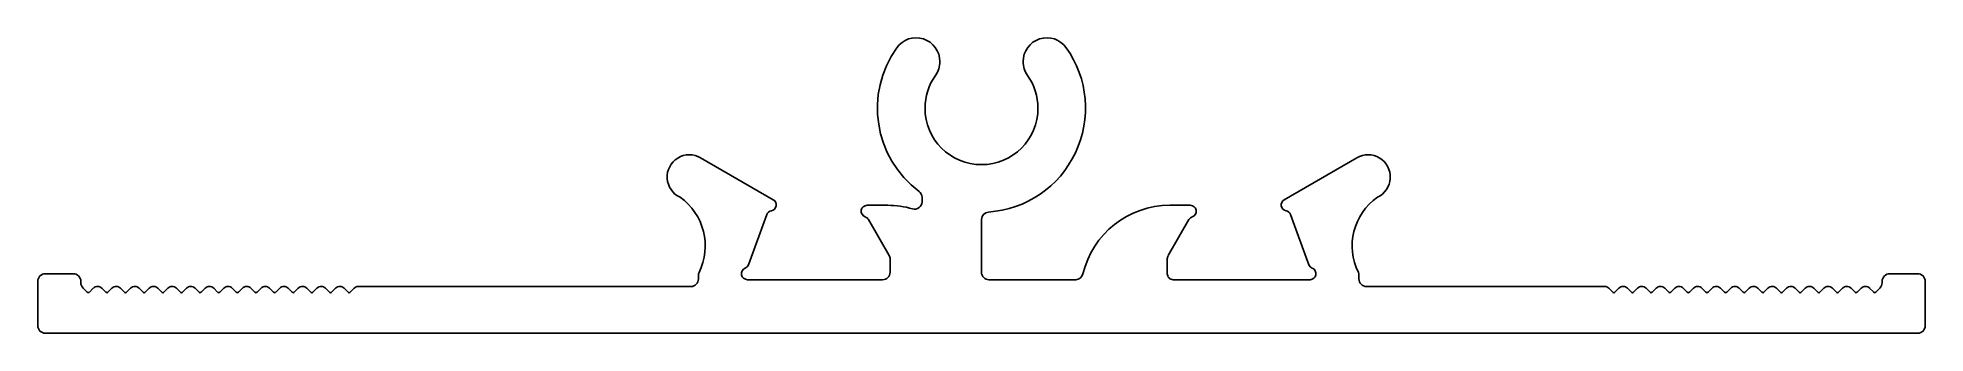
# Model space of a CAD drawing. Header units: inches. Extents: x -31.6 to 31.9, y -0.1 to 9.8.
import ezdxf

# ---------------------------------------------------------------- set-up
doc = ezdxf.new("R2010")
doc.units = ezdxf.units.IN
doc.header["$MEASUREMENT"] = 0
doc.layers.add('SILL', color=4, linetype='Continuous')

msp = doc.modelspace()

# ---------------------------------------------------------------- linework, layer by layer
at = {"layer": 'SILL', "color": 7}
for p, q in [((-9.319, 5.773), (-6.874, 4.362)), ((10.313, 4.362), (12.758, 5.773)), ((-7.093, 3.861), (-7.706, 2.177)), ((-3.717, 4.174), (-3.025, 4.174)), ((-1.869, 4.295), (-1.869, 4.441)), ((6.464, 4.174), (7.156, 4.174)), ((11.145, 2.177), (10.532, 3.861)), ((-2.977, 2.492), (-3.671, 3.694)), ((0.131, 3.699), (0.131, 1.924)), ((7.11, 3.694), (6.41, 2.481)), ((-2.944, 1.924), (-2.944, 2.367)), ((6.383, 2.379), (6.383, 1.874)), ((-31.619, 0.128), (-31.619, 1.62)), ((-31.365, 1.874), (-30.423, 1.874)), ((-30.169, 1.62), (-30.169, 1.57)), ((-30.094, 1.39), (-29.954, 1.25)), ((-29.883, 1.25), (-29.749, 1.384)), ((-29.462, 1.384), (-29.327, 1.25)), ((-29.256, 1.25), (-29.122, 1.384)), ((-28.835, 1.384), (-28.7, 1.25)), ((-28.63, 1.25), (-28.495, 1.384)), ((-28.208, 1.384), (-28.073, 1.25)), ((-28.003, 1.25), (-27.868, 1.384)), ((-27.581, 1.384), (-27.446, 1.25)), ((-27.376, 1.25), (-27.241, 1.384)), ((-26.954, 1.384), (-26.82, 1.25)), ((-26.749, 1.25), (-26.614, 1.384)), ((-26.327, 1.384), (-26.193, 1.25)), ((-26.122, 1.25), (-25.987, 1.384)), ((-25.7, 1.384), (-25.566, 1.25)), ((-25.495, 1.25), (-25.361, 1.384)), ((-25.073, 1.384), (-24.939, 1.25)), ((-24.868, 1.25), (-24.734, 1.384)), ((-24.446, 1.384), (-24.312, 1.25)), ((-24.241, 1.25), (-24.107, 1.384)), ((-23.819, 1.384), (-23.685, 1.25)), ((-23.614, 1.25), (-23.48, 1.384)), ((-23.192, 1.384), (-23.058, 1.25)), ((-22.987, 1.25), (-22.853, 1.384)), ((-22.566, 1.384), (-22.431, 1.25)), ((-22.36, 1.25), (-22.226, 1.384)), ((-21.939, 1.384), (-21.804, 1.25)), ((-21.733, 1.25), (-21.599, 1.384)), ((-21.312, 1.384), (-21.177, 1.25)), ((-21.107, 1.25), (-20.972, 1.384)), ((-20.828, 1.444), (-9.646, 1.444)), ((-9.392, 1.698), (-9.392, 1.825)), ((-7.744, 1.674), (-3.194, 1.674)), ((0.381, 1.674), (3.301, 1.674)), ((6.583, 1.674), (11.183, 1.674)), ((12.831, 1.825), (12.831, 1.698)), ((13.085, 1.444), (21.091, 1.444)), ((21.235, 1.384), (21.369, 1.25)), ((21.44, 1.25), (21.574, 1.384)), ((21.862, 1.384), (21.996, 1.25)), ((22.067, 1.25), (22.201, 1.384)), ((22.489, 1.384), (22.623, 1.25)), ((22.694, 1.25), (22.828, 1.384)), ((23.115, 1.384), (23.25, 1.25)), ((23.321, 1.25), (23.455, 1.384)), ((23.742, 1.384), (23.877, 1.25)), ((23.947, 1.25), (24.082, 1.384)), ((24.369, 1.384), (24.504, 1.25)), ((24.574, 1.25), (24.709, 1.384)), ((24.996, 1.384), (25.131, 1.25)), ((25.201, 1.25), (25.336, 1.384)), ((25.623, 1.384), (25.758, 1.25)), ((25.828, 1.25), (25.963, 1.384)), ((26.25, 1.384), (26.384, 1.25)), ((26.455, 1.25), (26.59, 1.384)), ((26.877, 1.384), (27.011, 1.25)), ((27.082, 1.25), (27.216, 1.384)), ((27.504, 1.384), (27.638, 1.25)), ((27.709, 1.25), (27.843, 1.384)), ((28.131, 1.384), (28.265, 1.25)), ((28.336, 1.25), (28.47, 1.384)), ((28.758, 1.384), (28.892, 1.25)), ((28.963, 1.25), (29.097, 1.384)), ((29.385, 1.384), (29.519, 1.25)), ((29.59, 1.25), (29.724, 1.384)), ((30.011, 1.384), (30.146, 1.25)), ((30.217, 1.25), (30.357, 1.39)), ((30.431, 1.57), (30.431, 1.62)), ((30.685, 1.874), (31.627, 1.874)), ((31.881, 1.62), (31.881, 0.124)), ((31.631, -0.126), (-31.365, -0.126))]:
    msp.add_line(p, q, dxfattribs=at)
for centre, radius, start, end in [((-2.069, 9.006), 0.8, 360, 144.56906), ((2.331, 9.006), 0.8, 35.43094, 180), ((0.131, 7.441), 3.5, 144.56906, 233.1301), ((-2.069, 9.006), 0.8, 324.56906, 360), ((0.131, 7.441), 3.5, 273.82255, 35.43094), ((2.331, 9.006), 0.8, 180, 215.43094), ((0.131, 7.441), 1.9, 144.56906, 180), ((0.131, 7.441), 1.9, 0, 35.43094), ((0.131, 7.441), 1.9, 180, 0), ((-9.694, 5.124), 0.75, 59.99999, 245.02501), ((13.133, 5.124), 0.75, 294.97499, 120.00001), ((-2.119, 4.441), 0.25, 360, 53.1301), ((-11.161, 2.808), 2, 333.49722, 54.88752), ((-6.902, 3.792), 0.203, 100.2629, 160.00002), ((-6.974, 4.189), 0.2, 280.2629, 60.00002), ((-3.717, 3.974), 0.2, 90, 251.23746), ((-3.025, 1.174), 3, 73.8164, 89.99994), ((-2.119, 4.295), 0.25, 253.8164, 360), ((0.381, 3.699), 0.25, 93.82255, 180), ((6.464, 1.174), 3, 90.00006, 166.65759), ((7.156, 3.974), 0.2, 288.76254, 90), ((10.413, 4.189), 0.2, 119.99998, 259.7371), ((10.341, 3.792), 0.203, 19.99998, 79.7371), ((14.6, 2.808), 2, 125.11248, 206.50278), ((-3.847, 3.592), 0.203, 30.00002, 71.23746), ((7.286, 3.592), 0.203, 108.76254, 149.99998), ((-9.189, 1.825), 0.203, 153.49722, 180), ((-7.744, 1.874), 0.2, 112.34717, 270), ((-7.897, 2.247), 0.203, 292.34717, 340.00002), ((-3.194, 1.924), 0.25, 270, 0), ((-3.194, 2.367), 0.25, 360, 30.00002), ((0.381, 1.924), 0.25, 180, 270), ((6.586, 2.379), 0.203, 149.99998, 180), ((11.336, 2.247), 0.203, 199.99998, 247.65283), ((11.183, 1.874), 0.2, 270, 67.65283), ((12.628, 1.825), 0.203, 360, 26.50278), ((-31.365, 1.62), 0.254, 90, 180), ((-30.423, 1.62), 0.254, 360, 90), ((-29.915, 1.57), 0.254, 180, 225), ((-29.605, 1.241), 0.203, 90, 135), ((-29.605, 1.241), 0.203, 45, 90), ((-28.978, 1.241), 0.203, 90, 135), ((-28.978, 1.241), 0.203, 45, 90), ((-28.351, 1.241), 0.203, 90, 135), ((-28.351, 1.241), 0.203, 45, 90), ((-27.725, 1.241), 0.203, 90, 135), ((-27.725, 1.241), 0.203, 45, 90), ((-27.098, 1.241), 0.203, 90, 135), ((-27.098, 1.241), 0.203, 45, 90), ((-26.471, 1.241), 0.203, 90, 135), ((-26.471, 1.241), 0.203, 45, 90), ((-25.844, 1.241), 0.203, 90, 135), ((-25.844, 1.241), 0.203, 45, 90), ((-25.217, 1.241), 0.203, 90, 135), ((-25.217, 1.241), 0.203, 45, 90), ((-24.59, 1.241), 0.203, 90, 135), ((-24.59, 1.241), 0.203, 45, 90), ((-23.963, 1.241), 0.203, 90, 135), ((-23.963, 1.241), 0.203, 45, 90), ((-23.336, 1.241), 0.203, 90, 135), ((-23.336, 1.241), 0.203, 45, 90), ((-22.709, 1.241), 0.203, 90, 135), ((-22.709, 1.241), 0.203, 45, 90), ((-22.082, 1.241), 0.203, 90, 135), ((-22.082, 1.241), 0.203, 45, 90), ((-21.455, 1.241), 0.203, 90, 135), ((-21.455, 1.241), 0.203, 45, 90), ((-20.828, 1.241), 0.203, 90, 135), ((-9.646, 1.698), 0.254, 270, 0), ((3.301, 1.924), 0.25, 270, 346.65759), ((6.583, 1.874), 0.2, 179.99996, 270.00004), ((13.085, 1.698), 0.254, 180, 270), ((21.091, 1.241), 0.203, 45, 90), ((21.718, 1.241), 0.203, 90, 135), ((21.718, 1.241), 0.203, 45, 90), ((22.345, 1.241), 0.203, 90, 135), ((22.345, 1.241), 0.203, 45, 90), ((22.972, 1.241), 0.203, 90, 135), ((22.972, 1.241), 0.203, 45, 90), ((23.599, 1.241), 0.203, 90, 135), ((23.599, 1.241), 0.203, 45, 90), ((24.226, 1.241), 0.203, 90, 135), ((24.226, 1.241), 0.203, 45, 90), ((24.852, 1.241), 0.203, 90, 135), ((24.852, 1.241), 0.203, 45, 90), ((25.479, 1.241), 0.203, 90, 135), ((25.479, 1.241), 0.203, 45, 90), ((26.106, 1.241), 0.203, 90, 135), ((26.106, 1.241), 0.203, 45, 90), ((26.733, 1.241), 0.203, 90, 135), ((26.733, 1.241), 0.203, 45, 90), ((27.36, 1.241), 0.203, 90, 135), ((27.36, 1.241), 0.203, 45, 90), ((27.987, 1.241), 0.203, 90, 135), ((27.987, 1.241), 0.203, 45, 90), ((28.614, 1.241), 0.203, 90, 135), ((28.614, 1.241), 0.203, 45, 90), ((29.241, 1.241), 0.203, 90, 135), ((29.241, 1.241), 0.203, 45, 90), ((29.868, 1.241), 0.203, 90, 135), ((29.868, 1.241), 0.203, 45, 90), ((30.177, 1.57), 0.254, 315, 360), ((30.685, 1.62), 0.254, 90, 180), ((31.627, 1.62), 0.254, 360, 90), ((-29.919, 1.285), 0.05, 224.99996, 270), ((-29.919, 1.285), 0.05, 270, 315.00004), ((-29.292, 1.285), 0.05, 224.99996, 315.00004), ((-28.665, 1.285), 0.05, 224.99996, 315.00004), ((-28.038, 1.285), 0.05, 224.99996, 315.00004), ((-27.411, 1.285), 0.05, 224.99996, 315.00004), ((-26.784, 1.285), 0.05, 224.99996, 315.00004), ((-26.157, 1.285), 0.05, 224.99996, 315.00004), ((-25.53, 1.285), 0.05, 224.99996, 315.00004), ((-24.903, 1.285), 0.05, 224.99996, 315.00004), ((-24.276, 1.285), 0.05, 224.99996, 315.00004), ((-23.65, 1.285), 0.05, 224.99996, 315.00004), ((-23.023, 1.285), 0.05, 224.99996, 315.00004), ((-22.396, 1.285), 0.05, 224.99996, 315.00004), ((-21.769, 1.285), 0.05, 224.99996, 315.00004), ((-21.142, 1.285), 0.05, 224.99996, 315.00004), ((21.404, 1.285), 0.05, 224.99996, 315.00004), ((22.031, 1.285), 0.05, 224.99996, 315.00004), ((22.658, 1.285), 0.05, 224.99996, 315.00004), ((23.285, 1.285), 0.05, 224.99996, 315.00004), ((23.912, 1.285), 0.05, 224.99996, 315.00004), ((24.539, 1.285), 0.05, 224.99996, 315.00004), ((25.166, 1.285), 0.05, 224.99996, 315.00004), ((25.793, 1.285), 0.05, 224.99996, 315.00004), ((26.42, 1.285), 0.05, 224.99996, 315.00004), ((27.047, 1.285), 0.05, 224.99996, 315.00004), ((27.674, 1.285), 0.05, 224.99996, 315.00004), ((28.301, 1.285), 0.05, 224.99996, 315.00004), ((28.927, 1.285), 0.05, 224.99996, 315.00004), ((29.554, 1.285), 0.05, 224.99996, 315.00004), ((30.181, 1.285), 0.05, 224.99996, 315.00004), ((-31.365, 0.128), 0.254, 180, 270), ((31.631, 0.124), 0.25, 270, 360)]:
    msp.add_arc(centre, radius, start, end, dxfattribs=at)

doc.saveas('drawing.dxf')
